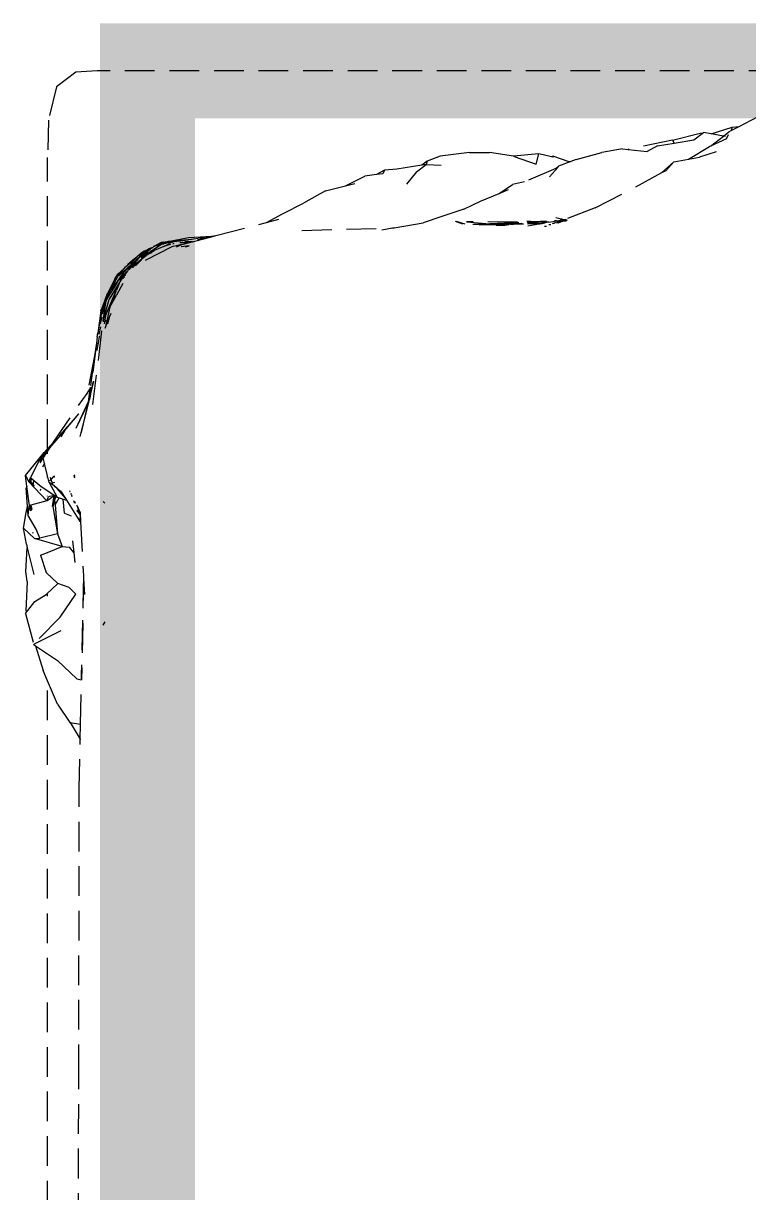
# Model space of a CAD drawing. Header units: millimetres. Extents: x 0 to 460473, y -68369 to 85219.
# Drawn here: x 227922.7 to 228075.2, y -30088.2 to -29842.2 of the extents above; entities that cross this region are included whole.
import ezdxf

# ---------------------------------------------------------------- set-up
doc = ezdxf.new("R2010")
doc.units = ezdxf.units.MM
doc.header["$LTSCALE"] = 50
doc.linetypes.add('HIDDEN2', pattern=[0.1875, 0.125, -0.0625])
doc.layers.add('fur', color=6, linetype='Continuous')
doc.layers.add('hid', color=8, linetype='HIDDEN2')

msp = doc.modelspace()

# ---------------------------------------------------------------- linework, layer by layer
at = {"layer": 'fur', "color": 40, "lineweight": 50, "true_color": 0xf8d731, "const_width": 20}
msp.add_lwpolyline([(227948.79534532, -29852.15140199), (229958.57693828, -29852.15140199), (229958.57693828, -31062.19639215), (227948.79534532, -31062.19639215)], close=True, dxfattribs=at)
at = {"layer": 'hid'}
for p, q in [((227938.21088805, -29852.15140199), (227933.72825243, -29852.44889059)), ((228184.66510002, -29852.15140199), (227938.21088805, -29852.15140199)), ((227933.72825243, -29852.44889059), (227929.67896618, -29855.48033292)), ((227929.67896618, -29855.48033292), (227927.93907351, -29862.53535355)), ((228073.23430789, -29863.84772609), (228077.25828371, -29861.75268552)), ((227927.93907351, -29862.53535355), (227927.76832835, -29870.34543141)), ((228067.37288053, -29865.39023962), (228071.81294505, -29864.01715222)), ((228071.59901368, -29864.69912477), (228073.23430789, -29863.84772609)), ((228071.81294505, -29864.01715222), (228071.59901368, -29864.69912477)), ((228071.81294505, -29864.01715222), (228073.23430789, -29863.84772609)), ((228059.24868887, -29866.71340124), (228049.91617628, -29868.67171256)), ((228059.24868887, -29866.71340124), (228065.77669624, -29865.09576432)), ((228059.24868887, -29866.71340124), (228059.58403616, -29867.32905142)), ((228059.58403616, -29867.32905142), (228063.71251011, -29866.64759334)), ((228063.71251011, -29866.64759334), (228065.77669624, -29865.09576432)), ((228067.37288053, -29865.39023962), (228065.77669624, -29865.09576432)), ((228067.19829858, -29867.98670338), (228069.9317142, -29865.86231124)), ((228070.61146107, -29866.43648309), (228067.19829858, -29867.98670338)), ((228069.9317142, -29865.86231124), (228067.37288053, -29865.39023962)), ((228069.9317142, -29865.86231124), (228071.08205618, -29864.96827323)), ((228070.37913739, -29865.94485502), (228069.9317142, -29865.86231124)), ((228070.61146107, -29866.43648309), (228071.00073522, -29865.51929721)), ((228071.08205618, -29864.96827323), (228071.59901368, -29864.69912477)), ((228016.55284774, -29869.29359586), (228010.32579461, -29870.06547941)), ((228016.55284774, -29869.29359586), (228020.76420738, -29869.30409513)), ((228025.75479529, -29870.11390119), (228020.76420738, -29869.30409513)), ((228038.97277197, -29870.81767682), (228044.36461876, -29869.34627968)), ((228048.68362869, -29868.52883683), (228044.36461876, -29869.34627968)), ((228048.68362869, -29868.52883683), (228049.91617628, -29868.67171256)), ((228049.91617628, -29868.67171256), (228053.94016273, -29869.13816923)), ((228056.07050547, -29867.90900516), (228053.94016273, -29869.13816923)), ((228056.07050547, -29867.90900516), (228059.58403616, -29867.32905142)), ((228062.60038111, -29870.71896283), (228067.0350049, -29868.06086954)), ((228068.43695839, -29869.20078985), (228064.94165654, -29870.28315169)), ((228067.19829858, -29867.98670338), (228067.0350049, -29868.06086954)), ((227927.76832835, -29931.66062078), (227927.76832835, -29870.34543141)), ((228007.65870016, -29871.12365543), (228006.48543306, -29872.01061845)), ((228007.65870016, -29871.12365543), (228007.41573711, -29871.86554107)), ((228010.32579461, -29870.06547941), (228007.65870016, -29871.12365543)), ((228031.14996148, -29869.62676007), (228025.75479529, -29870.11390119)), ((228025.93242151, -29870.14272401), (228025.75479529, -29870.11390119)), ((228025.93242151, -29870.14272401), (228030.52239024, -29871.75511129)), ((228030.52239024, -29871.75511129), (228031.14996148, -29869.62676007)), ((228033.78799369, -29870.22570744), (228031.14996148, -29869.62676007)), ((228034.17283516, -29870.07522872), (228033.78799369, -29870.22570744)), ((228034.05751937, -29870.28690143), (228033.78799369, -29870.22570744)), ((228034.05751937, -29870.28690143), (228034.17283516, -29870.07522872)), ((228034.17283516, -29870.07522872), (228037.24803423, -29871.15477826)), ((228037.86864513, -29871.22945538), (228035.22750813, -29872.21445418)), ((228037.24803423, -29871.15477826), (228037.86864513, -29871.22945538)), ((228038.97277197, -29870.81767682), (228037.86864513, -29871.22945538)), ((228059.54697684, -29871.28733149), (228056.95513201, -29873.61721405)), ((228059.54697684, -29871.28733149), (228057.8222391, -29873.14551409)), ((228059.54697684, -29871.28733149), (228062.60038111, -29870.71896283)), ((228062.60038111, -29870.71896283), (228064.94165654, -29870.28315169)), ((227996.99307455, -29873.97636983), (227994.50969957, -29874.33155618)), ((227998.64940343, -29873.06845698), (227996.99307455, -29873.97636983)), ((227998.30595565, -29873.78859414), (227996.99307455, -29873.97636983)), ((227998.64940343, -29873.06845698), (227998.30595565, -29873.78859414)), ((228001.23134416, -29872.82997365), (227998.64940343, -29873.06845698)), ((228006.48543306, -29872.01061845), (228001.23134416, -29872.82997365)), ((228005.3657155, -29873.4156827), (228003.25903583, -29875.97431634)), ((228005.3657155, -29873.4156827), (228007.41573711, -29871.86554107)), ((228007.41573711, -29871.86554107), (228006.48543306, -29872.01061845)), ((228007.41573711, -29871.86554107), (228010.57125729, -29872.00859357)), ((228034.67243092, -29872.6560327), (228028.1347533, -29875.507099)), ((228033.32563066, -29874.45642245), (228035.12352394, -29872.45931206)), ((228034.67243092, -29872.6560327), (228035.22750813, -29872.21445418)), ((228035.12352394, -29872.45931206), (228034.67243092, -29872.6560327)), ((228056.95513201, -29873.61721405), (228051.11742528, -29876.79288412)), ((228057.8222391, -29873.14551409), (228056.95513201, -29873.61721405)), ((227986.26745286, -29877.40765364), (227990.46433296, -29876.32436318)), ((227990.46433296, -29876.32436318), (227994.50969957, -29874.33155618)), ((227990.46433296, -29876.32436318), (227992.42118381, -29875.81926468)), ((228022.7483917, -29877.96306369), (228025.59197328, -29876.05024853)), ((228028.1347533, -29875.507099), (228025.59197328, -29876.05024853)), ((227986.26745286, -29877.40765364), (227981.58449827, -29879.94753859)), ((228018.86182998, -29879.58231412), (228022.7483917, -29877.96306369)), ((228022.7483917, -29877.96306369), (228024.76776527, -29877.12173613)), ((228042.9813291, -29880.95509315), (228051.11742528, -29876.79288412)), ((227977.19483242, -29882.25700214), (227981.58449827, -29879.94753859)), ((228015.34203186, -29881.2548847), (228010.73271137, -29882.80402288)), ((228015.34203186, -29881.2548847), (228018.86182998, -29879.58231412)), ((228042.9813291, -29880.95509315), (228036.80310188, -29883.3448011)), ((227963.16624407, -29886.81564275), (227973.803182, -29884.06029129)), ((227973.803182, -29884.06029129), (227977.19483242, -29882.25700214)), ((227973.803182, -29884.06029129), (227976.42561605, -29883.38098607)), ((228000.698779, -29885.18912422), (228006.78516632, -29884.13074615)), ((228010.68673973, -29882.78759005), (228006.78516632, -29884.13074615)), ((228010.73271137, -29882.80402288), (228010.68673973, -29882.78759005)), ((228015.16032248, -29884.38669855), (228013.57105809, -29883.81860663)), ((228015.58861682, -29884.40561042), (228013.7686049, -29883.80485763)), ((228026.66265206, -29883.9567816), (228015.92827605, -29883.92807282)), ((228015.92827605, -29883.92807282), (228019.16761682, -29884.21942746)), ((228026.90300254, -29884.04397768), (228020.80647785, -29884.31745085)), ((228030.18500713, -29883.89675606), (228028.61494548, -29883.75164999)), ((228028.65060987, -29883.91353955), (228028.92151466, -29883.95343283)), ((228028.92151466, -29883.95343283), (228028.6619633, -29883.96507558)), ((228029.00530534, -29883.96577179), (228028.92151466, -29883.95343283)), ((228030.18500713, -29883.89675606), (228029.00530534, -29883.96577179)), ((228030.97497933, -29883.96976578), (228029.00530534, -29883.96577179)), ((228029.00530534, -29883.96577179), (228030.61773522, -29884.20321722)), ((228032.70972481, -29883.78350423), (228030.18500713, -29883.89675606)), ((228030.97497933, -29883.96976578), (228030.18500713, -29883.89675606)), ((228033.21856255, -29883.97431519), (228030.97497933, -29883.96976578)), ((228032.46194397, -29884.10719198), (228030.97497933, -29883.96976578)), ((228031.79120678, -29884.22498634), (228032.46194397, -29884.10719198)), ((228033.21856255, -29883.97431519), (228032.46194397, -29884.10719198)), ((228033.21856255, -29883.97431519), (228034.85233973, -29883.68739248)), ((228034.60199339, -29884.07556332), (228034.38241476, -29884.14846284)), ((228034.85233973, -29883.68739248), (228034.39440088, -29883.70793434)), ((228034.60199339, -29884.07556332), (228035.30320628, -29884.12127005)), ((228035.84324783, -29883.33448932), (228034.69108969, -29883.07388254)), ((228034.85233973, -29883.68739248), (228035.75423181, -29883.52900287)), ((228035.54759117, -29883.98054411), (228034.8934675, -29883.97879468)), ((228035.50911582, -29884.06461862), (228035.30320628, -29884.12127005)), ((228035.33697548, -29883.8315512), (228035.626553, -29883.8080005)), ((228035.50911582, -29884.06461862), (228035.54759117, -29883.98054411)), ((228035.59767175, -29884.04025443), (228035.50911582, -29884.06461862)), ((228035.54759117, -29883.98054411), (228035.626553, -29883.8080005)), ((228035.81212785, -29883.98125161), (228035.54759117, -29883.98054411)), ((228035.626553, -29883.8080005), (228036.78397276, -29883.71387013)), ((228035.626553, -29883.8080005), (228035.66572311, -29883.72240785)), ((228035.75423181, -29883.52900287), (228035.84324783, -29883.33448932)), ((228035.75423181, -29883.52900287), (228036.22044557, -29883.44712676)), ((228036.04379226, -29883.37395591), (228035.84324783, -29883.33448932)), ((228036.74128986, -29883.60265942), (228035.91473565, -29883.63973635)), ((228036.04379226, -29883.37395591), (228036.22044557, -29883.44712676)), ((228036.22044557, -29883.44712676), (228036.80310188, -29883.3448011)), ((228036.36493131, -29883.49027257), (228036.74128986, -29883.60265942)), ((228037.01867543, -29883.59021667), (228036.45594913, -29883.4600549)), ((228037.01867543, -29883.59021667), (228036.74128986, -29883.60265942)), ((228036.74128986, -29883.60265942), (228036.95559088, -29883.66665322)), ((228037.15251924, -29883.61247277), (228037.01867543, -29883.59021667)), ((227981.28887655, -29885.69888653), (228000.698779, -29885.18912422)), ((228000.698779, -29885.18912422), (227998.11231843, -29885.63889073)), ((228017.69559112, -29884.4986465), (228017.22768547, -29884.47798554)), ((228020.80647785, -29884.31745085), (228017.69559112, -29884.4986465)), ((228018.5809868, -29884.53774225), (228017.69559112, -29884.4986465)), ((228022.12788921, -29884.39648698), (228018.5809868, -29884.53774225)), ((228018.5809868, -29884.53774225), (228023.40247288, -29884.47272225)), ((228019.16761682, -29884.21942746), (228020.80647785, -29884.31745085)), ((228020.80647785, -29884.31745085), (228022.12788921, -29884.39648698)), ((228022.70569977, -29884.43104692), (228022.12788921, -29884.39648698)), ((228022.15857135, -29884.62552565), (228023.92905947, -29884.57902732)), ((228027.53137372, -29884.27194269), (228022.70569977, -29884.43104692)), ((228022.70569977, -29884.43104692), (228023.40247288, -29884.47272225)), ((228023.40247288, -29884.47272225), (228024.85177571, -29884.44857215)), ((228023.92905947, -29884.57902732), (228024.85177571, -29884.44857215)), ((228025.15570628, -29884.40560194), (228024.85177571, -29884.44857215)), ((228025.15570628, -29884.40560194), (228025.77412975, -29884.38861823)), ((228025.77412975, -29884.38861823), (228027.53137372, -29884.27194269)), ((228027.87918899, -29884.39812561), (228025.77412975, -29884.38861823)), ((228027.53137372, -29884.27194269), (228027.73234516, -29884.34485255)), ((228029.5931982, -29884.28373546), (228028.72351305, -29884.24446521)), ((228028.73028548, -29884.27520696), (228029.5931982, -29884.28373546)), ((228028.73734233, -29884.30723976), (228029.5931982, -29884.28373546)), ((228031.11207329, -29884.34425525), (228028.75415262, -29884.38354587)), ((228028.83364703, -29884.74439076), (228031.11207329, -29884.34425525)), ((228030.61773522, -29884.20321722), (228029.5931982, -29884.28373546)), ((228030.61773522, -29884.20321722), (228030.68407775, -29884.22466756)), ((228030.68407775, -29884.22466756), (228030.7515473, -29884.22292231)), ((228030.7515473, -29884.22292231), (228030.92415089, -29884.2483398)), ((228030.92415089, -29884.2483398), (228031.00606572, -29884.21101021)), ((228030.92415089, -29884.2483398), (228031.32342859, -29884.30713719)), ((228031.00606572, -29884.21101021), (228031.79120678, -29884.22498634)), ((228031.11207329, -29884.34425525), (228031.32342859, -29884.30713719)), ((228031.32342859, -29884.30713719), (228031.79120678, -29884.22498634)), ((228032.33457162, -29884.82834137), (228032.7012708, -29884.83713465)), ((228033.66275195, -29884.57260453), (228033.22072232, -29884.53414167)), ((228034.06145701, -29884.25501997), (228033.9343253, -29884.29722736)), ((228034.42896289, -29884.28898509), (228034.06145701, -29884.25501997)), ((227947.47635133, -29891.49748117), (227951.77569758, -29888.56968584)), ((227950.20760269, -29889.01534219), (227950.12295863, -29889.09226602)), ((227950.20760269, -29889.01534219), (227950.29290277, -29888.99551163)), ((227950.3438921, -29888.96898699), (227950.29290277, -29888.99551163)), ((227950.29290277, -29888.99551163), (227950.31828735, -29888.98961022)), ((227950.3438921, -29888.96898699), (227950.31828735, -29888.98961022)), ((227950.38254023, -29888.95584185), (227950.3438921, -29888.96898699)), ((227951.68237844, -29888.27270661), (227950.38254023, -29888.95584185)), ((227950.38254023, -29888.95584185), (227950.73277596, -29888.89324991)), ((227950.73277596, -29888.89324991), (227950.92596923, -29888.77100899)), ((227950.73277596, -29888.89324991), (227950.86654652, -29888.86215092)), ((227950.86654652, -29888.86215092), (227952.3043617, -29888.27055106)), ((227950.86654652, -29888.86215092), (227951.77569758, -29888.56968584)), ((227950.92596923, -29888.77100899), (227951.68237844, -29888.27270661)), ((227951.77569758, -29888.56968584), (227951.46592634, -29888.7228071)), ((227951.71843537, -29888.26958477), (227951.68237844, -29888.27270661)), ((227951.71843537, -29888.26958477), (227951.81602478, -29888.20783614)), ((227952.3043617, -29888.27055106), (227951.71843537, -29888.26958477)), ((227952.3043617, -29888.27055106), (227951.77569758, -29888.56968584)), ((227951.77569758, -29888.56968584), (227952.19887729, -29888.50627974)), ((227951.81602478, -29888.20783614), (227952.254393, -29888.17111121)), ((227953.64482723, -29888.58280533), (227951.89767162, -29889.26713855)), ((227952.71903267, -29888.85280155), (227951.89767162, -29889.26713855)), ((227952.07331081, -29888.5717748), (227952.03931915, -29888.58950474)), ((227952.2647992, -29888.47189509), (227952.19887729, -29888.50627974)), ((227952.38954926, -29888.23549999), (227952.254393, -29888.17111121)), ((227952.75486262, -29888.21627964), (227952.2647992, -29888.47189509)), ((227952.2647992, -29888.47189509), (227953.28888892, -29888.26713907)), ((227952.3043617, -29888.27055106), (227952.34689625, -29888.2877186)), ((227952.38954926, -29888.23549999), (227952.34689625, -29888.2877186)), ((227952.39832818, -29888.2702254), (227952.34689625, -29888.2877186)), ((227952.46348754, -29888.20507753), (227952.38954926, -29888.23549999)), ((227952.39832818, -29888.2702254), (227952.46348754, -29888.20507753)), ((227952.46015005, -29888.23178545), (227952.39832818, -29888.2702254)), ((227952.52071455, -29888.22859895), (227952.46015005, -29888.23178545)), ((227952.49621246, -29888.19161262), (227952.46348754, -29888.20507753)), ((227952.52071455, -29888.22859895), (227952.46348754, -29888.20507753)), ((227952.55293703, -29888.18596033), (227952.49621246, -29888.19161262)), ((227952.55293703, -29888.18596033), (227952.52071455, -29888.22859895)), ((227952.62060223, -29888.14043151), (227952.55293703, -29888.18596033)), ((227952.63302779, -29888.1903986), (227952.55293703, -29888.18596033)), ((227952.62060223, -29888.14043151), (227952.6501335, -29888.13795749)), ((227952.68466999, -29888.17283388), (227952.62060223, -29888.14043151)), ((227952.68466999, -29888.17283388), (227952.63302779, -29888.1903986)), ((227952.6501335, -29888.13795749), (227952.68466999, -29888.17283388)), ((227952.68466999, -29888.17283388), (227952.83200841, -29888.12272066)), ((227952.75486262, -29888.21627964), (227952.68466999, -29888.17283388)), ((227953.25961961, -29888.58010154), (227952.71903267, -29888.85280155)), ((227952.71903267, -29888.85280155), (227953.64482723, -29888.58280533)), ((227952.75486262, -29888.21627964), (227952.87440234, -29888.15392812)), ((227952.75486262, -29888.21627964), (227953.28888892, -29888.26713907)), ((227952.83200841, -29888.12272066), (227952.87440234, -29888.15392812)), ((227952.95379355, -29888.11251793), (227952.87440234, -29888.15392812)), ((227953.12582562, -29888.02278658), (227952.95379355, -29888.11251793)), ((227953.82481757, -29888.15998575), (227952.95379355, -29888.11251793)), ((227953.12582562, -29888.02278658), (227957.42183904, -29887.1785331)), ((227956.56060444, -29887.74783371), (227953.12582562, -29888.02278658)), ((227953.41113938, -29888.58116506), (227953.25961961, -29888.58010154)), ((227953.28888892, -29888.26713907), (227953.42803161, -29888.26665686)), ((227953.42803161, -29888.26665686), (227953.82481757, -29888.15998575)), ((227953.69890514, -29888.5831849), (227953.64482723, -29888.58280533)), ((227953.82481757, -29888.15998575), (227954.12359854, -29888.14426588)), ((227956.01338654, -29888.66849144), (227953.89454206, -29889.17789333)), ((227954.12359854, -29888.14426588), (227953.91597318, -29888.24900285)), ((227954.34144219, -29888.47390727), (227954.02469742, -29888.59519287)), ((227954.26815192, -29888.07134568), (227954.12359854, -29888.14426588)), ((227954.26815192, -29888.07134568), (227954.34213472, -29888.06456366)), ((227954.45222352, -29888.03289113), (227954.34213472, -29888.06456366)), ((227954.45222352, -29888.03289113), (227954.67733896, -29887.96812544)), ((227954.88093758, -29888.10441975), (227954.45222352, -29888.03289113)), ((227954.67733896, -29887.96812544), (227955.47036953, -29887.90168817)), ((227954.88601148, -29889.17087143), (227956.01338654, -29888.66849144)), ((227955.47036953, -29887.90168817), (227956.56060444, -29887.74783371)), ((227955.47036953, -29887.90168817), (227955.6479393, -29887.93065644)), ((227955.60439372, -29888.25911444), (227957.62074864, -29888.25212655)), ((227955.6479393, -29887.93065644), (227955.73188392, -29887.92209707)), ((227956.26828066, -29887.89655057), (227955.73188392, -29887.92209707)), ((227957.58364777, -29888.92403607), (227955.86846024, -29889.16391342)), ((227956.01338654, -29888.66849144), (227957.62074864, -29888.25212655)), ((227957.20246418, -29887.75657946), (227956.26828066, -29887.89655057)), ((227956.56060444, -29887.74783371), (227962.26190227, -29886.94326389)), ((227958.06408485, -29887.62748062), (227956.56060444, -29887.74783371)), ((227958.27881967, -29888.08166236), (227956.65825873, -29888.07988139)), ((227956.80064259, -29889.15731141), (227957.58364777, -29888.92403607)), ((227957.42183904, -29887.1785331), (227962.26190227, -29886.94326389)), ((227957.62074864, -29888.25212655), (227958.27881967, -29888.08166236)), ((227958.27881967, -29888.08166236), (227960.38093915, -29887.53713742)), ((227959.28780977, -29887.6326681), (227959.87638461, -29887.53256794)), ((227960.38093915, -29887.53713742), (227959.87638461, -29887.53256794)), ((227960.36182984, -29887.45000725), (227960.43359335, -29887.43780227)), ((227960.38093915, -29887.53713742), (227960.91237699, -29887.39947581)), ((227960.91237699, -29887.39947581), (227960.43359335, -29887.43780227)), ((227960.91237699, -29887.39947581), (227962.76866164, -29886.91863097)), ((227962.26190227, -29886.94326389), (227963.16624407, -29886.81564275)), ((227962.26190227, -29886.94326389), (227962.76866164, -29886.91863097)), ((227962.76866164, -29886.91863097), (227963.16624407, -29886.81564275)), ((227947.33403963, -29891.04376289), (227942.51493908, -29895.48195263)), ((227947.33403963, -29891.04376289), (227943.71642305, -29894.6412614)), ((227944.49996283, -29893.1896116), (227946.68375943, -29891.21814731)), ((227946.68375943, -29891.21814731), (227945.22439131, -29892.6555217)), ((227946.76795904, -29891.04301294), (227946.0836019, -29891.66582619)), ((227946.76795904, -29891.04301294), (227946.68375943, -29891.21814731)), ((227946.88555573, -29890.98493495), (227946.76795904, -29891.04301294)), ((227946.93152108, -29890.94288603), (227946.88555573, -29890.98493495)), ((227946.9155611, -29891.5376899), (227947.65121633, -29890.87832458)), ((227946.9155611, -29891.5376899), (227947.33403963, -29891.04376289)), ((227947.47685125, -29891.10244629), (227946.9155611, -29891.5376899)), ((227947.01037241, -29890.92329119), (227946.93152108, -29890.94288603)), ((227947.10904658, -29890.83421119), (227947.01037241, -29890.92329119)), ((227947.01592134, -29892.14618583), (227948.49563295, -29890.9833028)), ((227948.18642221, -29890.17467982), (227947.10904658, -29890.83421119)), ((227948.41938757, -29890.27762616), (227947.10904658, -29890.83421119)), ((227947.20343108, -29890.68707207), (227947.10904658, -29890.83421119)), ((227947.31822744, -29890.59324121), (227947.20343108, -29890.68707207)), ((227947.37686645, -29890.53548592), (227947.31822744, -29890.59324121)), ((227947.65121633, -29890.87832458), (227947.33403963, -29891.04376289)), ((227947.37686645, -29890.53548592), (227947.52782999, -29890.45614642)), ((227953.89454206, -29889.17789333), (227947.38119913, -29892.51516003)), ((227948.49563295, -29890.9833028), (227947.47635133, -29891.49748117)), ((227947.47685125, -29891.10244629), (227948.62095265, -29890.45727682)), ((227947.47685125, -29891.10244629), (227947.83541698, -29890.78224613)), ((227948.22717678, -29890.81513712), (227947.47685125, -29891.10244629)), ((227947.52782999, -29890.45614642), (227947.54904406, -29890.43699502)), ((227947.54904406, -29890.43699502), (227947.92861589, -29890.09432926)), ((227947.82163216, -29890.28106621), (227947.54904406, -29890.43699502)), ((227947.65121633, -29890.87832458), (227947.7266466, -29890.81071668)), ((227947.7266466, -29890.81071668), (227947.83541698, -29890.78224613)), ((227947.91000244, -29890.25529414), (227947.82163216, -29890.28106621)), ((227947.83541698, -29890.78224613), (227947.85857382, -29890.77016761)), ((227948.83986931, -29890.25832714), (227947.85857382, -29890.77016761)), ((227947.85857382, -29890.77016761), (227948.01478952, -29890.62724695)), ((227948.16284402, -29890.12241222), (227947.91000244, -29890.25529414)), ((227947.91000244, -29890.25529414), (227948.18642221, -29890.17467982)), ((227947.92861589, -29890.09432926), (227948.93297247, -29889.71766809)), ((227948.01478952, -29890.62724695), (227948.04447769, -29890.60834355)), ((227948.04447769, -29890.60834355), (227948.07625144, -29890.57413654)), ((227948.10379857, -29890.5567064), (227948.07625144, -29890.57413654)), ((227948.10379857, -29890.5567064), (227949.01609414, -29889.93271654)), ((227948.41938757, -29890.27762616), (227948.10379857, -29890.5567064)), ((227948.61600073, -29889.911707), (227948.16284402, -29890.12241222)), ((227948.61600073, -29889.911707), (227948.18642221, -29890.17467982)), ((227948.18642221, -29890.17467982), (227948.71789103, -29890.01968369)), ((227948.44593348, -29890.25888765), (227948.41938757, -29890.27762616)), ((227948.55500475, -29890.16043679), (227948.44593348, -29890.25888765)), ((227948.49563295, -29890.9833028), (227948.61851099, -29890.88252416)), ((227948.65621638, -29890.11045096), (227948.55500475, -29890.16043679)), ((227948.93297247, -29889.71766809), (227948.61600073, -29889.911707)), ((227948.61851099, -29890.88252416), (227950.17594083, -29889.92090389)), ((227948.71789103, -29890.01968369), (227948.65621638, -29890.11045096)), ((227948.71789103, -29890.01968369), (227948.8319076, -29889.98643221)), ((227949.34902087, -29889.62140689), (227948.8319076, -29889.98643221)), ((227949.10710336, -29889.68335799), (227948.8319076, -29889.98643221)), ((227948.8319076, -29889.98643221), (227949.01609414, -29889.93271654)), ((227949.23158443, -29889.53486837), (227948.93297247, -29889.71766809)), ((227949.10710336, -29889.68335799), (227948.93297247, -29889.71766809)), ((227949.28419377, -29889.85452869), (227949.01609414, -29889.93271654)), ((227949.34902087, -29889.62140689), (227949.10710336, -29889.68335799)), ((227949.23158443, -29889.53486837), (227949.28638395, -29889.51910256)), ((227949.28419377, -29889.85452869), (227949.35271621, -29889.76646751)), ((227949.28638395, -29889.51910256), (227949.34875028, -29889.4866596)), ((227949.63619566, -29890.42192952), (227949.34261107, -29890.55604323)), ((227949.34875028, -29889.4866596), (227949.45826072, -29889.44160071)), ((227949.63674847, -29889.41830273), (227949.34902087, -29889.62140689)), ((227949.61592029, -29889.55305833), (227949.34902087, -29889.62140689)), ((227949.35271621, -29889.76646751), (227949.41486964, -29889.73577153)), ((227949.41486964, -29889.73577153), (227949.44613506, -29889.70735777)), ((227949.45826072, -29889.44160071), (227949.97046617, -29889.23084992)), ((227949.63674847, -29889.41830273), (227949.45826072, -29889.44160071)), ((227949.66919508, -29890.39129737), (227949.63619566, -29890.42192952)), ((227949.82323796, -29889.36464972), (227949.63674847, -29889.41830273)), ((227949.97046617, -29889.23084992), (227949.82323796, -29889.36464972)), ((227950.02772327, -29889.14231735), (227949.97046617, -29889.23084992)), ((227950.07543377, -29889.10863897), (227950.02772327, -29889.14231735)), ((227950.12295863, -29889.09226602), (227950.07543377, -29889.10863897)), ((227951.89767162, -29889.26713855), (227950.17594083, -29889.92090389)), ((227942.64191977, -29894.86699562), (227943.816503, -29893.80661807)), ((227943.65836518, -29894.0101684), (227943.816503, -29893.80661807)), ((227944.02220989, -29893.54183826), (227943.816503, -29893.80661807)), ((227944.49996283, -29893.1896116), (227944.02220989, -29893.54183826)), ((227946.0836019, -29891.66582619), (227944.49996283, -29893.1896116)), ((227944.6811097, -29892.89163371), (227944.49996283, -29893.1896116)), ((227946.0836019, -29891.66582619), (227944.6811097, -29892.89163371)), ((227944.80722546, -29894.02614227), (227944.85661003, -29893.96785404)), ((227946.9155611, -29891.5376899), (227944.85661003, -29893.96785404)), ((227946.77731017, -29892.39258835), (227944.85661003, -29893.96785404)), ((227945.70676106, -29893.49809401), (227945.61952785, -29893.54930193)), ((227946.2609395, -29892.90480235), (227945.70676106, -29893.49809401)), ((227946.33864391, -29892.84557834), (227946.2609395, -29892.90480235)), ((227946.26705732, -29893.16918711), (227947.54655441, -29891.92494461)), ((227947.01592134, -29892.14618583), (227946.77731017, -29892.39258835)), ((227942.25066245, -29895.58443429), (227940.27644612, -29899.2045049)), ((227941.93136115, -29895.89892349), (227940.27644612, -29899.2045049)), ((227943.17000614, -29896.18090377), (227940.71771236, -29900.14700152)), ((227941.21013748, -29898.27175761), (227943.71642305, -29894.6412614)), ((227942.51493908, -29895.48195263), (227941.76078141, -29896.73609611)), ((227941.76078141, -29896.73609611), (227942.25066245, -29895.58443429)), ((227941.93136115, -29895.89892349), (227942.64191977, -29894.86699562)), ((227942.25066245, -29895.58443429), (227941.93136115, -29895.89892349)), ((227942.11906606, -29897.19895619), (227942.72507379, -29896.20433963)), ((227942.29757751, -29895.49840733), (227942.25066245, -29895.58443429)), ((227942.34967604, -29895.4869129), (227942.29757751, -29895.49840733)), ((227942.39393918, -29895.39302043), (227942.34967604, -29895.4869129)), ((227943.65836518, -29894.0101684), (227942.39393918, -29895.39302043)), ((227943.0370789, -29894.8098697), (227942.39393918, -29895.39302043)), ((227942.64191977, -29894.86699562), (227942.39393918, -29895.39302043)), ((227942.51493908, -29895.48195263), (227943.0370789, -29894.8098697)), ((227942.72507379, -29896.20433963), (227943.71642305, -29894.6412614)), ((227943.71642305, -29894.6412614), (227942.82457294, -29896.19909873)), ((227942.97280832, -29896.19129075), (227944.46695206, -29894.42776435)), ((227943.0370789, -29894.8098697), (227943.65836518, -29894.0101684)), ((227943.17000614, -29896.18090377), (227943.1054922, -29896.18430191)), ((227944.46695206, -29894.42776435), (227943.17000614, -29896.18090377)), ((227943.63770621, -29895.72609046), (227943.92357471, -29895.44809864)), ((227943.89714189, -29895.33330125), (227943.82754488, -29895.4386721)), ((227944.08490162, -29895.1729119), (227943.89714189, -29895.33330125)), ((227944.08490162, -29895.1729119), (227944.14322147, -29895.07343161)), ((227944.64480346, -29894.21784771), (227944.46695206, -29894.42776435)), ((227944.73093545, -29894.07092627), (227944.64480346, -29894.21784771)), ((227944.73093545, -29894.07092627), (227944.80722546, -29894.02614227)), ((227942.22864928, -29898.33925289), (227939.62407957, -29904.36453865)), ((227939.98382395, -29903.68525417), (227942.22864928, -29898.33925289)), ((227939.99083095, -29900.42574362), (227941.09108878, -29898.15667076)), ((227940.11963663, -29900.4805407), (227942.11906606, -29897.19895619)), ((227941.76078141, -29896.73609611), (227940.27644612, -29899.2045049)), ((227940.27644612, -29899.2045049), (227941.31023408, -29897.69181235)), ((227940.27644612, -29899.2045049), (227941.09108878, -29898.15667076)), ((227941.09108878, -29898.15667076), (227941.54402822, -29897.55786361)), ((227941.09108878, -29898.15667076), (227941.31023408, -29897.69181235)), ((227942.22864928, -29898.33925289), (227941.14849746, -29901.31890465)), ((227941.21013748, -29898.27175761), (227942.11906606, -29897.19895619)), ((227941.31023408, -29897.69181235), (227941.39249853, -29897.51731022)), ((227941.39249853, -29897.51731022), (227941.76078141, -29896.73609611)), ((227941.39249853, -29897.51731022), (227941.86275617, -29896.87638926)), ((227941.86275617, -29896.87638926), (227941.97450131, -29896.63746623)), ((227943.59827435, -29896.90310329), (227942.24864624, -29899.30293552)), ((227942.850953, -29896.9172457), (227942.25224228, -29898.29900863)), ((227940.11318988, -29899.7007568), (227938.98380935, -29902.62670317)), ((227939.46656927, -29904.72805627), (227940.71771236, -29900.14700152)), ((227939.46656927, -29904.72805627), (227940.11963663, -29900.4805407)), ((227939.53585834, -29901.45567817), (227940.11318988, -29899.7007568)), ((227939.53585834, -29901.45567817), (227939.95371903, -29900.58442749)), ((227939.70488086, -29901.64841442), (227939.95371903, -29900.58442749)), ((227939.84413999, -29901.37275802), (227939.82161501, -29901.413168)), ((227939.84413999, -29901.37275802), (227939.8224178, -29901.44310701)), ((227940.11963663, -29900.4805407), (227939.84413999, -29901.37275802)), ((227939.84413999, -29901.37275802), (227939.95371903, -29900.58442749)), ((227939.95371903, -29900.58442749), (227939.96074105, -29900.55440261)), ((227939.96074105, -29900.55440261), (227939.97337531, -29900.52760237)), ((227939.97337531, -29900.52760237), (227939.99083095, -29900.42574362)), ((227940.11318988, -29899.7007568), (227939.99083095, -29900.42574362)), ((227940.17129545, -29899.37268065), (227940.11318988, -29899.7007568)), ((227940.25444414, -29899.26275418), (227940.17129545, -29899.37268065)), ((227940.27644612, -29899.2045049), (227940.25444414, -29899.26275418)), ((227941.14849746, -29901.31890465), (227940.86169047, -29901.83588345)), ((227942.22044645, -29899.38668224), (227941.14849746, -29901.31890465)), ((227942.22044645, -29899.38668224), (227942.24864624, -29899.30293552)), ((227938.98380935, -29902.62670317), (227938.32770669, -29907.34241355)), ((227939.15844946, -29902.60289234), (227938.5554716, -29906.04297804)), ((227938.98380935, -29902.62670317), (227938.5554716, -29906.04297804)), ((227938.98380935, -29902.62670317), (227939.53585834, -29901.45567817)), ((227939.15844946, -29902.60289234), (227939.53585834, -29901.45567817)), ((227939.70488086, -29901.64841442), (227939.15844946, -29902.60289234)), ((227939.53583131, -29902.37123963), (227939.24460302, -29903.3144051)), ((227939.76774596, -29901.62016603), (227939.53583131, -29902.37123963)), ((227939.70488086, -29901.64841442), (227939.53583131, -29902.37123963)), ((227939.98382395, -29903.68525417), (227939.67320452, -29905.3885726)), ((227939.76774596, -29901.62016603), (227939.70488086, -29901.64841442)), ((227939.76774596, -29901.62016603), (227939.8224178, -29901.44310701)), ((227939.82161501, -29901.413168), (227939.8224178, -29901.44310701)), ((227940.86169047, -29901.83588345), (227939.88367251, -29906.28813471)), ((227939.88367251, -29906.28813471), (227940.89083314, -29903.74351902)), ((227940.45613797, -29905.29226247), (227940.89083314, -29903.74351902)), ((227940.89083314, -29903.74351902), (227941.14388398, -29903.10417996)), ((227937.32756119, -29922.36382342), (227939.46656927, -29904.72805627)), ((227938.5554716, -29906.04297804), (227938.32770669, -29907.34241355)), ((227938.89878468, -29906.00777166), (227938.57631513, -29907.60272907)), ((227939.15860496, -29903.98419116), (227938.83803003, -29905.35491147)), ((227939.62407957, -29904.36453865), (227939.46656927, -29904.72805627)), ((227939.54550509, -29904.98037719), (227939.62407957, -29904.36453865)), ((227939.94738716, -29904.63222634), (227939.67320452, -29905.3885726)), ((227940.42631329, -29905.34414606), (227940.45613797, -29905.29226247)), ((227938.19159647, -29908.11894423), (227938.04043404, -29909.40717368)), ((227938.19159647, -29908.11894423), (227938.32770669, -29907.34241355)), ((227938.64214368, -29908.00659075), (227938.32074514, -29909.79776925)), ((227938.65534551, -29907.90376979), (227938.64214368, -29908.00659075)), ((227938.04043404, -29909.40717368), (227936.78655265, -29920.09294316)), ((227938.04043404, -29909.40717368), (227937.66296173, -29912.12024012)), ((227938.18513193, -29910.9625243), (227938.49410335, -29909.15958588)), ((227938.32074514, -29909.79776925), (227938.31275736, -29909.86637464)), ((227937.66296173, -29912.12024012), (227936.07016304, -29919.99833601)), ((227937.66296173, -29912.12024012), (227936.74552725, -29918.71426202)), ((227936.67982635, -29921.00248109), (227937.4312121, -29917.43779278)), ((227937.4312121, -29917.43779278), (227936.78655265, -29920.09294316)), ((227929.00167214, -29930.28986009), (227936.07016304, -29919.99833601)), ((227935.9736004, -29923.88490459), (227936.67982635, -29921.00248109)), ((227936.07016304, -29919.99833601), (227936.6739939, -29919.11917524)), ((227936.6739939, -29919.11917524), (227936.31826074, -29921.78522212)), ((227936.78655265, -29920.09294316), (227936.31826074, -29921.78522212)), ((227936.67982635, -29921.00248109), (227936.31826074, -29921.78522212)), ((227936.67982635, -29921.00248109), (227936.32287109, -29922.00270234)), ((227936.74552725, -29918.71426202), (227936.6739939, -29919.11917524)), ((227936.78655265, -29920.09294316), (227936.67982635, -29921.00248109)), ((227936.31826074, -29921.78522212), (227933.72860844, -29927.39147196)), ((227936.26572265, -29922.16283747), (227933.72860844, -29927.39147196)), ((227936.26572265, -29922.16283747), (227934.60330877, -29929.08504107)), ((227936.32287109, -29922.00270234), (227936.26572265, -29922.16283747)), ((227936.31826074, -29921.78522212), (227936.32287109, -29922.00270234)), ((227934.37334373, -29924.3196867), (227929.00167214, -29930.28986009)), ((227931.3439801, -29927.86862807), (227934.37334373, -29924.3196867)), ((227934.60330877, -29929.08504107), (227935.9736004, -29923.88490459)), ((227928.28113446, -29931.43217211), (227931.3439801, -29927.86862807)), ((227931.3439801, -29927.86862807), (227930.55428784, -29929.16392504)), ((227929.00167214, -29930.28986009), (227927.76832835, -29931.66062078)), ((227928.88267863, -29930.50281696), (227927.76832835, -29931.89153053)), ((227928.88267863, -29930.50281696), (227929.00167214, -29930.28986009)), ((227923.10005792, -29937.30727878), (227927.07911954, -29932.42661997)), ((227927.76832835, -29931.89153053), (227926.58874163, -29933.36154236)), ((227927.07911954, -29932.42661997), (227926.58874163, -29933.36154236)), ((227926.71899465, -29933.84559871), (227927.76832835, -29932.22443149)), ((227927.76832835, -29931.66062078), (227927.07911954, -29932.42661997)), ((227927.76832835, -29932.22443149), (227928.21520083, -29931.53403622)), ((227927.76832835, -29931.89153053), (227927.76832835, -29931.66062078)), ((227927.76832835, -29932.22443149), (227927.76832835, -29932.03085904)), ((227927.76832835, -29932.69774391), (227927.76832835, -29932.22443149)), ((227927.8668331, -29931.94215384), (227927.9579818, -29931.80944389)), ((227927.9579818, -29931.80944389), (227928.21520083, -29931.53403622)), ((227928.21520083, -29931.53403622), (227928.28113446, -29931.43217211)), ((227925.99878381, -29934.09675322), (227924.21355527, -29937.71637518)), ((227926.47650995, -29933.53902119), (227925.99878381, -29934.09675322)), ((227925.99878381, -29934.09675322), (227926.21527254, -29934.02125849)), ((227926.21527254, -29934.02125849), (227926.08224949, -29934.2668155)), ((227926.21527254, -29934.02125849), (227926.0975565, -29934.29800373)), ((227926.21527254, -29934.02125849), (227926.24885528, -29934.0095474)), ((227926.23927064, -29934.58674792), (227926.71899465, -29933.84559871)), ((227926.47650995, -29933.53902119), (227926.24885528, -29934.0095474)), ((227926.24885528, -29934.0095474), (227926.71899465, -29933.84559871)), ((227926.52588972, -29933.48137168), (227926.47650995, -29933.53902119)), ((227926.53922576, -29933.42324949), (227926.52588972, -29933.48137168)), ((227926.58874163, -29933.36154236), (227926.53922576, -29933.42324949)), ((227927.14953863, -29934.74858324), (227926.68924675, -29935.50357947)), ((227926.71899465, -29933.84559871), (227926.91814402, -29933.77615063)), ((227927.14953863, -29934.74858324), (227926.91814402, -29933.77615063)), ((227927.76832835, -29937.34903831), (227927.14953863, -29934.74858324)), ((227923.10005792, -29937.30727878), (227923.8209483, -29938.63843573)), ((227923.40622194, -29939.58172554), (227923.10005792, -29937.30727878)), ((227923.97813485, -29938.33875416), (227924.21355527, -29937.71637518)), ((227924.27176304, -29937.77894189), (227923.97813485, -29938.33875416)), ((227924.21355527, -29937.71637518), (227924.27176304, -29937.77894189)), ((227924.27176304, -29937.77894189), (227924.33910651, -29937.85132844)), ((227924.33910651, -29937.85132844), (227924.28108159, -29938.69462516)), ((227924.33910651, -29937.85132844), (227926.41638698, -29939.57830752)), ((227927.76832835, -29937.70222077), (227927.76832835, -29937.34903831)), ((227928.10329714, -29938.75673995), (227927.76832835, -29937.34903831)), ((227928.47637674, -29938.1328812), (227928.17121769, -29938.39184815)), ((227928.30737548, -29937.66036322), (227928.47637674, -29938.1328812)), ((227928.55956109, -29938.0622885), (227928.47637674, -29938.1328812)), ((227928.47637674, -29938.1328812), (227928.74658605, -29938.88837115)), ((227929.00366023, -29937.52645096), (227928.55956109, -29938.0622885)), ((227929.26278141, -29937.43784053), (227929.00366023, -29937.52645096)), ((227929.00366023, -29937.52645096), (227929.25520756, -29937.62094533)), ((227929.25365315, -29937.65852454), (227929.00366023, -29937.52645096)), ((227933.263015, -29937.14461943), (227933.48731019, -29937.50936725)), ((227933.26776072, -29937.27971874), (227933.43829777, -29937.74611134)), ((227923.40622194, -29939.58172554), (227923.29969423, -29939.97165502)), ((227923.56567054, -29943.82847369), (227923.29969423, -29939.97165502)), ((227923.94476281, -29943.58246511), (227923.40622194, -29939.58172554)), ((227923.8209483, -29938.63843573), (227923.97813485, -29938.33875416)), ((227923.8209483, -29938.63843573), (227927.59770735, -29942.59065944)), ((227923.97813485, -29938.33875416), (227924.28108159, -29938.69462516)), ((227924.28108159, -29938.69462516), (227924.72312616, -29939.21389411)), ((227924.72312616, -29939.21389411), (227924.91061744, -29938.46563745)), ((227924.72312616, -29939.21389411), (227924.97022127, -29939.50415629)), ((227926.22554146, -29940.44975975), (227926.45864335, -29940.12958859)), ((227926.41638698, -29939.57830752), (227929.26870477, -29941.49867559)), ((227928.10329714, -29938.75673995), (227929.81070418, -29941.86358527)), ((227928.4036294, -29938.98598963), (227928.10329714, -29938.75673995)), ((227928.4036294, -29938.98598963), (227928.74658605, -29938.88837115)), ((227928.88568475, -29939.27728326), (227928.4036294, -29938.98598963)), ((227929.20821748, -29938.75697333), (227928.74658605, -29938.88837115)), ((227928.74658605, -29938.88837115), (227928.88568475, -29939.27728326)), ((227928.88568475, -29939.27728326), (227928.92340396, -29939.38274403)), ((227929.17863363, -29939.47218994), (227928.88568475, -29939.27728326)), ((227929.06065194, -29939.48750818), (227929.17863363, -29939.47218994)), ((227929.17863363, -29939.47218994), (227929.20684606, -29939.4947551)), ((227929.20684606, -29939.4947551), (227929.72391077, -29939.90831921)), ((227929.70763582, -29939.98136402), (227929.20684606, -29939.4947551)), ((227929.72391077, -29939.90831921), (227929.70763582, -29939.98136402)), ((227929.78156686, -29940.03779707), (227929.70763582, -29939.98136402)), ((227929.72391077, -29939.90831921), (227929.80635157, -29939.97425787)), ((227929.78156686, -29940.03779707), (227929.80635157, -29939.97425787)), ((227931.60567178, -29942.10804614), (227929.78156686, -29940.03779707)), ((227929.80635157, -29939.97425787), (227930.00153998, -29940.13037551)), ((227930.00153998, -29940.13037551), (227929.98253735, -29940.1912019)), ((227930.00153998, -29940.13037551), (227930.38488291, -29940.43698486)), ((227930.38488291, -29940.43698486), (227930.33873923, -29940.46309797)), ((227930.38488291, -29940.43698486), (227930.5506513, -29940.56957147)), ((227930.5124657, -29940.59570689), (227930.5506513, -29940.56957147)), ((227930.5506513, -29940.56957147), (227930.71939934, -29940.70454129)), ((227931.60567178, -29942.10804614), (227930.71939934, -29940.70454129)), ((227932.40190089, -29940.52398598), (227932.45330648, -29940.55853875)), ((227932.44765502, -29940.64332549), (227932.5254224, -29940.70596615)), ((227927.59770735, -29942.59065944), (227924.28476573, -29943.49015141)), ((227927.59770735, -29942.59065944), (227929.15570498, -29941.52431672)), ((227927.59770735, -29942.59065944), (227928.00014616, -29941.78652815)), ((227927.76832835, -29941.61190519), (227927.76832835, -29941.53735047)), ((227929.15570498, -29941.52431672), (227928.00014616, -29941.78652815)), ((227928.81435242, -29943.80502458), (227929.18229974, -29941.5741055)), ((227928.84635082, -29943.82807294), (227929.18229974, -29941.5741055)), ((227929.26036616, -29942.50283244), (227928.84635082, -29943.82807294)), ((227929.20618928, -29941.51286117), (227929.15570498, -29941.52431672)), ((227929.18229974, -29941.5741055), (227929.20618928, -29941.51286117)), ((227929.18229974, -29941.5741055), (227929.26036616, -29942.50283244)), ((227929.26870477, -29941.49867559), (227929.20618928, -29941.51286117)), ((227929.52100527, -29941.66854089), (227929.26036616, -29942.50283244)), ((227929.26036616, -29942.50283244), (227929.33841165, -29943.43131031)), ((227929.26870477, -29941.49867559), (227929.52100527, -29941.66854089)), ((227929.33841165, -29943.43131031), (227930.19437535, -29941.98037876)), ((227929.52100527, -29941.66854089), (227929.81070418, -29941.86358527)), ((227929.81070418, -29941.86358527), (227930.19437535, -29941.98037876)), ((227930.19437535, -29941.98037876), (227931.04106389, -29942.23811955)), ((227931.33980501, -29945.18941527), (227931.04106389, -29942.23811955)), ((227931.04106389, -29942.23811955), (227931.84171568, -29942.48184627)), ((227931.84171568, -29942.48184627), (227931.60567178, -29942.10804614)), ((227934.66342263, -29946.95031353), (227931.84171568, -29942.48184627)), ((227932.5766178, -29940.97969628), (227932.70264677, -29941.06826793)), ((227932.80781583, -29941.28326623), (227932.67595321, -29941.23879063)), ((227932.92053059, -29941.51369031), (227932.76342515, -29941.46694178)), ((227933.01106065, -29941.69876194), (227932.83911928, -29941.66437312)), ((227933.21592597, -29942.64718973), (227933.63696272, -29942.97830065)), ((227933.32573282, -29942.93359651), (227933.66572153, -29943.03709261)), ((227939.82662307, -29943.07558739), (227939.49524805, -29942.76176935)), ((227922.68495437, -29948.39862843), (227923.24670229, -29945.09492188)), ((227923.24670229, -29945.09492188), (227923.56567054, -29943.82847369)), ((227923.69380097, -29945.68644303), (227923.56567054, -29943.82847369)), ((227923.69380097, -29945.68644303), (227923.92645143, -29943.73598141)), ((227923.92645143, -29943.73598141), (227923.94476281, -29943.58246511)), ((227924.24886563, -29944.81671278), (227923.92645143, -29943.73598141)), ((227923.99917915, -29943.5676906), (227923.94476281, -29943.58246511)), ((227924.28476573, -29943.49015141), (227923.99917915, -29943.5676906)), ((227923.99917915, -29943.5676906), (227924.34340396, -29944.66858076)), ((227924.28476573, -29943.49015141), (227924.48769308, -29944.4424943)), ((227928.84635082, -29943.82807294), (227929.85419757, -29949.56742172)), ((227929.33841165, -29943.43131031), (227929.85419757, -29949.56742172)), ((227931.33980501, -29945.18941527), (227932.70893015, -29945.75431328)), ((227934.03782414, -29943.79778621), (227933.90090672, -29943.51788438)), ((227933.95528623, -29944.57564687), (227934.49767692, -29945.22451122)), ((227934.50679491, -29945.25058659), (227934.01058, -29944.71986838)), ((227934.03782414, -29943.79778621), (227934.61907464, -29945.24155898)), ((227934.49767692, -29945.22451122), (227934.03782414, -29943.79778621)), ((227934.49767692, -29945.22451122), (227934.50679491, -29945.25058659)), ((227934.50679491, -29945.25058659), (227934.62643928, -29945.37855018)), ((227934.64004617, -29945.63165483), (227934.50679491, -29945.25058659)), ((227934.60364205, -29944.95449419), (227934.61907464, -29945.24155898)), ((227934.61907464, -29945.24155898), (227934.62643928, -29945.37855018)), ((227934.62643928, -29945.37855018), (227934.64004617, -29945.63165483)), ((227934.64004617, -29945.63165483), (227934.68371079, -29946.44386941)), ((227925.36371371, -29948.55368009), (227923.69380097, -29945.68644303)), ((227934.53865193, -29946.09722681), (227934.68371079, -29946.44386941)), ((227934.53865193, -29946.09722681), (227934.66342263, -29946.95031353)), ((227934.71535876, -29947.0325598), (227934.66342263, -29946.95031353)), ((227934.68371079, -29946.44386941), (227934.71535876, -29947.0325598)), ((227934.71535876, -29947.0325598), (227935.32430119, -29958.35962415)), ((227922.68495437, -29948.39862843), (227925.02543182, -29950.54591582)), ((227923.32235745, -29951.75745612), (227922.68495437, -29948.39862843)), ((227924.84395747, -29949.42019864), (227924.62415873, -29949.31619701)), ((227925.02543182, -29950.54591582), (227926.16675827, -29950.49998153)), ((227930.81971742, -29952.24773435), (227925.02543182, -29950.54591582)), ((227926.16675827, -29950.49998153), (227925.36371371, -29948.55368009)), ((227929.85419757, -29949.56742172), (227926.16675827, -29950.49998153)), ((227929.85419757, -29949.56742172), (227930.81971742, -29952.24773435)), ((227923.215707, -29957.47393151), (227923.50989626, -29952.521246)), ((227923.32235745, -29951.75745612), (227923.50989626, -29952.521246)), ((227923.50989626, -29952.521246), (227924.88961914, -29958.14044741)), ((227927.76832835, -29953.46010506), (227930.81971742, -29952.24773435)), ((227930.81971742, -29952.24773435), (227932.40214347, -29952.33791555)), ((227933.26649572, -29953.45899604), (227932.40214347, -29952.33791555)), ((227933.02221585, -29951.00844598), (227933.26649572, -29953.45899604)), ((227926.2854069, -29954.04929591), (227927.76832835, -29953.46010506)), ((227926.2854069, -29954.04929591), (227927.48372468, -29957.72703881)), ((227927.76832835, -29953.6343945), (227927.76832835, -29953.46010506)), ((227933.26649572, -29953.45899604), (227933.27016937, -29953.49584919)), ((227933.31133855, -29953.55076826), (227933.27016937, -29953.49584919)), ((227933.31133855, -29953.55076826), (227933.4784798, -29955.58556351)), ((227923.47916694, -29959.57134738), (227923.215707, -29957.47393151)), ((227929.91535494, -29960.02544064), (227927.48372468, -29957.72703881)), ((227923.47916694, -29959.57134738), (227923.1523833, -29966.30850141)), ((227927.46389437, -29962.34427854), (227929.91535494, -29960.02544064)), ((227932.32265556, -29960.85919485), (227929.91535494, -29960.02544064)), ((227935.32430119, -29958.35962415), (227934.89909712, -29978.21504407)), ((227935.35739728, -29958.97525138), (227934.9049632, -29980.26021767)), ((227935.32430119, -29958.35962415), (227935.35739728, -29958.97525138)), ((227935.35739728, -29958.97525138), (227935.53899982, -29962.35327791)), ((227925.06642558, -29963.77255369), (227927.46389437, -29962.34427854)), ((227927.76832835, -29962.68774625), (227927.76832835, -29962.25122808)), ((227930.39011608, -29967.07794762), (227933.74243967, -29962.23722352)), ((227932.32265556, -29960.85919485), (227933.74243967, -29962.23722352)), ((227923.1523833, -29966.30850141), (227925.06642558, -29963.77255369)), ((227923.1523833, -29966.30850141), (227924.82246268, -29972.80098505)), ((227930.39011608, -29967.07794762), (227924.82246268, -29972.80098505)), ((227930.53975999, -29969.96974547), (227924.82246268, -29972.80098505)), ((227939.82470328, -29968.08704885), (227939.40834341, -29968.74497576)), ((227924.82246268, -29972.80098505), (227925.25425266, -29973.09290235)), ((227925.25425266, -29973.09290235), (227926.83115724, -29978.28310181)), ((227925.25425266, -29973.09290235), (227929.88302652, -29976.22224588)), ((227929.88302652, -29976.22224588), (227933.92641169, -29980.09403772)), ((227927.76832835, -29980.4739818), (227926.83115724, -29978.28310181)), ((227933.92641169, -29980.09403772), (227934.9049632, -29980.26021767)), ((227934.9049632, -29980.26021767), (227934.89909712, -29978.21504407)), ((227927.76832835, -30945.04388606), (227927.76832835, -29980.4739818)), ((227929.88835904, -29985.43010219), (227927.76832835, -29980.4739818)), ((227934.70563687, -29989.63761547), (227934.9049632, -29980.26021767)), ((227929.88835904, -29985.43010219), (227932.46896664, -29989.25539728)), ((227932.46896664, -29989.25539728), (227932.53806002, -29989.26720445)), ((227932.53806002, -29989.26720445), (227934.61837874, -29992.77221533)), ((227932.53806002, -29989.26720445), (227934.70563687, -29989.63761547)), ((227934.61837874, -29992.77221533), (227934.70563687, -29989.63761547)), ((227934.41667048, -30003.23217022), (227934.63829445, -29992.80577018)), ((227934.61837874, -29992.77221533), (227934.63829445, -29992.80577018)), ((227934.35484655, -30063.24859969), (227934.41667048, -30003.23217022)), ((227933.30350641, -30328.92090253), (227934.35484655, -30063.24859969))]:
    msp.add_line(p, q, dxfattribs=at)

doc.saveas('drawing.dxf')
